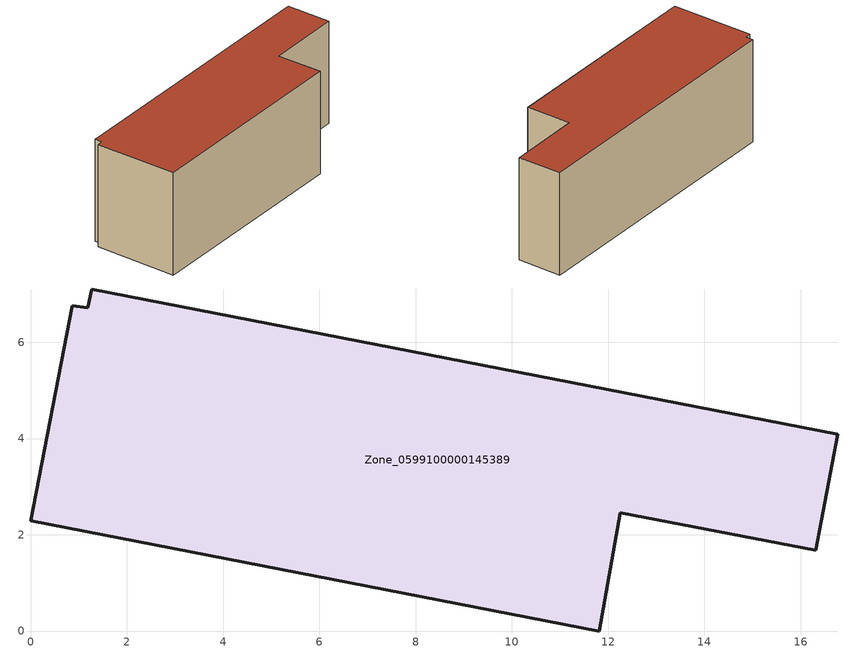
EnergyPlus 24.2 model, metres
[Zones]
Zone_0599100000145389
 floor ground (C_G): 1.27,7.11 16.77,4.09 16.31,1.68 12.25,2.45 11.81,0 0,2.29 0.86,6.76 1.19,6.72 z0
 wall outside (C_F): 0.86,6.76 0,2.29 11.81,0 12.25,2.45 16.31,1.68 16.77,4.09 1.27,7.11 1.19,6.72 0.86,6.76 z0:5.79
 roof outside (C_R): 1.27,7.11 1.19,6.72 0.86,6.76 0,2.29 11.81,0 12.25,2.45 16.31,1.68 16.77,4.09 z5.79
[BUILDING]
Pand.0599100000145389: North Axis=0; Terrain=City; Loads Convergence Tolerance Value=0.04; Temperature Convergence Tolerance Value=0.4; Solar Distribution=FullExterior; Maximum Number of Warmup Days=25; Minimum Number of Warmup Days=1
[Site:Location]
Rotterdam.The.Hague.AP_ZH_NLD Design_Conditions: Latitude=51.96; Longitude=4.45; Time Zone=1; Elevation=-4.5
[SITE:GROUNDTEMPERATURE:BUILDINGSURFACE]
18, 18, 18, 18, 18, 18, 18, 18, 18, 18, 18, 18
[MATERIAL] Thermal Absorptance=0.9; Solar Absorptance=0.7; Visible Absorptance=0.7
Name | Roughness | Thickness | Conductivity | Density | Specific Heat
G.TI.1946 | MediumSmooth | 0.15 | 1 | 540 | 1210
F.TI.1946 | Rough | 0.3 | 0.857143 | 1920 | 840
R.TI.1946 | MediumRough | 0.2 | 0.1 | 1500 | 1000
[CONSTRUCTION]
C_G: G.TI.1946
C_F: F.TI.1946
C_R: R.TI.1946
[ZONE]
Zone_0599100000145389: Type=1; Multiplier=1; Ceiling Height=Autocalculate; Volume=Autocalculate; Floor Area=autocalculate; Part of Total Floor Area=Yes
[ZONEINFILTRATION:DESIGNFLOWRATE]
Infil_Zone_0599100000145389: Zone or ZoneList or Space or SpaceList=Zone_0599100000145389; Schedule=AlwaysOn; Design Flow Rate Calculation Method=Flow/Area; Flow Rate per Floor Area=0.003; Constant Term Coefficient=1; Temperature Term Coefficient=0; Velocity Term Coefficient=0; Velocity Squared Term Coefficient=0
[HVACTEMPLATE:ZONE:IDEALLOADSAIRSYSTEM]
Zone_0599100000145389: Maximum Heating Supply Air Temperature=50; Minimum Cooling Supply Air Temperature=13; Maximum Heating Supply Air Humidity Ratio=0.0156; Minimum Cooling Supply Air Humidity Ratio=0.0077; Heating Limit=NoLimit; Cooling Limit=NoLimit; Dehumidification Control Type=ConstantSensibleHeatRatio; Cooling Sensible Heat Ratio=0.7; Dehumidification Setpoint=60; Humidification Control Type=None; Humidification Setpoint=30; Outdoor Air Method=None; Outdoor Air Flow Rate per Person=0.00944; Outdoor Air Flow Rate per Zone Floor Area=0; Outdoor Air Flow Rate per Zone=0; Demand Controlled Ventilation Type=None; Outdoor Air Economizer Type=NoEconomizer; Heat Recovery Type=None; Sensible Heat Recovery Effectiveness=0.7; Latent Heat Recovery Effectiveness=0.65
[ZONECONTROL:THERMOSTAT]
ThermostatControl_Zone_0599100000145389: Zone or ZoneList=Zone_0599100000145389; Control Type Schedule=DualSetpointControlType; Control 1=Thermostat_Zone_0599100000145389; Temperature Difference Between Cutout And Setpoint=0
[THERMOSTATSETPOINT:DUALSETPOINT]
Thermostat_Zone_0599100000145389: Heating Setpoint Temperature Schedule=HeatingSetpoint_Zone_0599100000145389; Cooling Setpoint Temperature Schedule=CoolingSetpoint_Zone_0599100000145389
[SCHEDULE:COMPACT]
HeatingSetpoint_Zone_0599100000145389: Through: 12/31, For: AllDays, Until: 24:00, 21
CoolingSetpoint_Zone_0599100000145389: Through: 12/31, For: AllDays, Until: 24:00, 24
DualSetpointControlType: Through: 12/31, For: AllDays, Until: 24:00, 4
AlwaysOn: Through: 12/31, For: AllDays, Until: 24:00, 1
